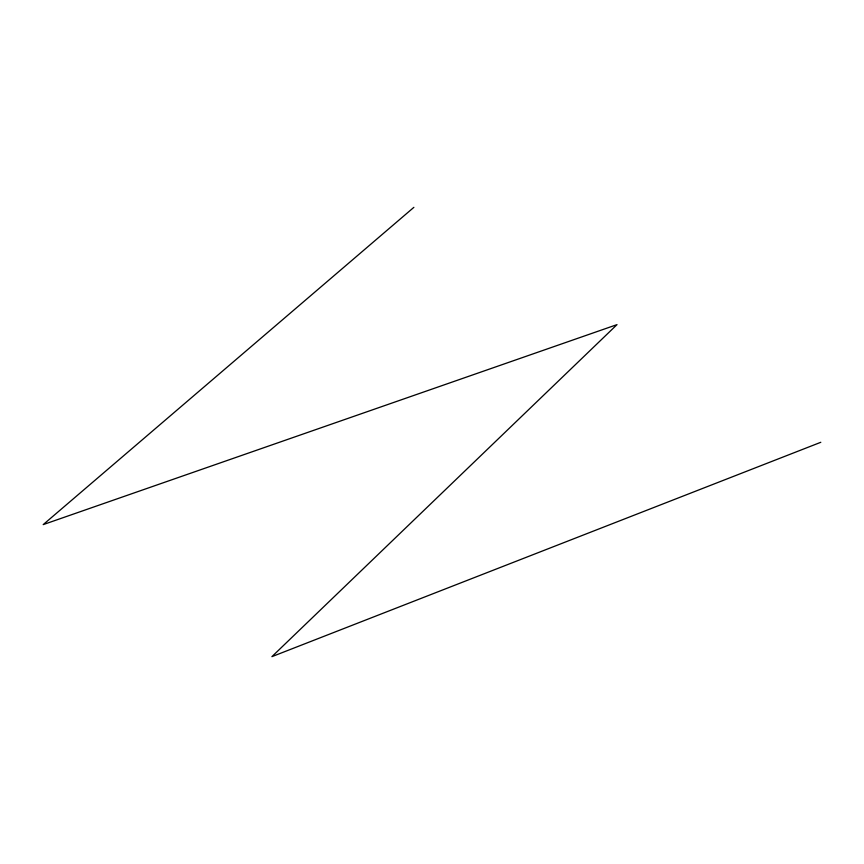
<?xml version="1.0" encoding="UTF-8"?>
<svg xmlns="http://www.w3.org/2000/svg" width="864" height="864" viewBox="0 0 864 864"><rect width="100%" height="100%" fill="white"/><g stroke="black" fill="none" stroke-linecap="round" stroke-linejoin="round"><path stroke-width="1.3" d="M413.867 207.349L43.2 524.61L617.015 324.626L271.901 656.651L820.8 442.292"/></g></svg>
